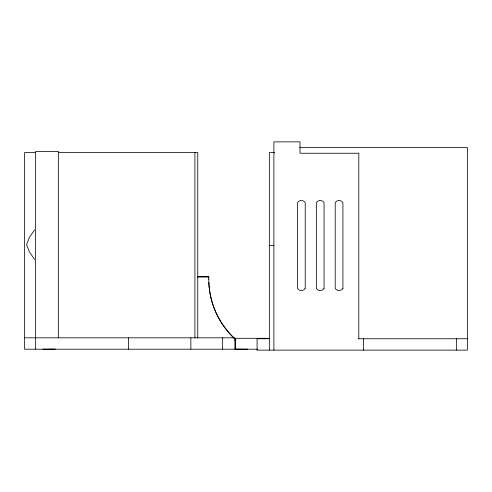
<?xml version="1.0" encoding="UTF-8"?>
<svg xmlns="http://www.w3.org/2000/svg" width="492" height="492" viewBox="0 0 492 492"><rect width="100%" height="100%" fill="white"/><g stroke="black" fill="none" stroke-linecap="round" stroke-linejoin="round"><path stroke-width="0.74" d="M34.6 229.893L29.379 237.501L26.562 244.659L29.379 251.818L34.6 259.425M299.659 147.643L467.4 147.643L467.4 350.132L257.082 350.132L257.082 338.754L269.376 338.754M35.338 152.514L24.6 152.514L24.6 349.203L257.777 349.203M58.357 152.514L197.753 152.514L197.753 337.826M274.647 152.538L269.345 152.538L269.345 350.132M269.345 245.649L273.884 245.649M197.415 276.688L208.799 276.688L208.799 279.247M197.415 276.996L208.799 276.996M24.6 337.826L35.338 337.826M35.645 337.826L234.918 337.826L234.918 349.203M269.284 338.299L235.533 338.299L235.533 349.203M358.348 338.754L467.4 338.754M234.592 340.12L236.129 340.12M55.325 349.08L42.902 349.203M235.207 349.08L247.63 349.203M208.799 278.933L208.842 282.746A81.531 81.524 0 0 0 234.13 338.281M456.355 338.754L456.355 350.132M363.477 338.754L363.477 350.132M358.822 338.754L358.822 153.246L300.003 153.246L300.003 141.868L273.884 141.868L273.884 350.132M235.207 338.434L235.207 339.997M234.653 338.773L234.653 338.465A81.531 81.524 0 0 1 208.842 282.439M222.655 337.826L222.655 349.203M194.918 152.514L194.918 337.826M190.859 337.826L190.859 349.203M128.523 337.826L128.523 349.203M58.351 337.826L58.351 151.382L35.645 151.382L35.645 349.203M342.924 288.343L342.924 202.729A4.416 4.416 0 0 0 335.2 202.729L335.2 288.343A4.416 4.416 0 0 0 342.924 288.343M324.074 288.343L324.074 202.729A4.416 4.416 0 0 0 316.356 202.729L316.356 288.343A4.416 4.416 0 0 0 324.074 288.343M305.224 288.343L305.224 202.729A4.416 4.416 0 0 0 297.506 202.729L297.506 288.343A4.416 4.416 0 0 0 305.224 288.343"/></g></svg>
